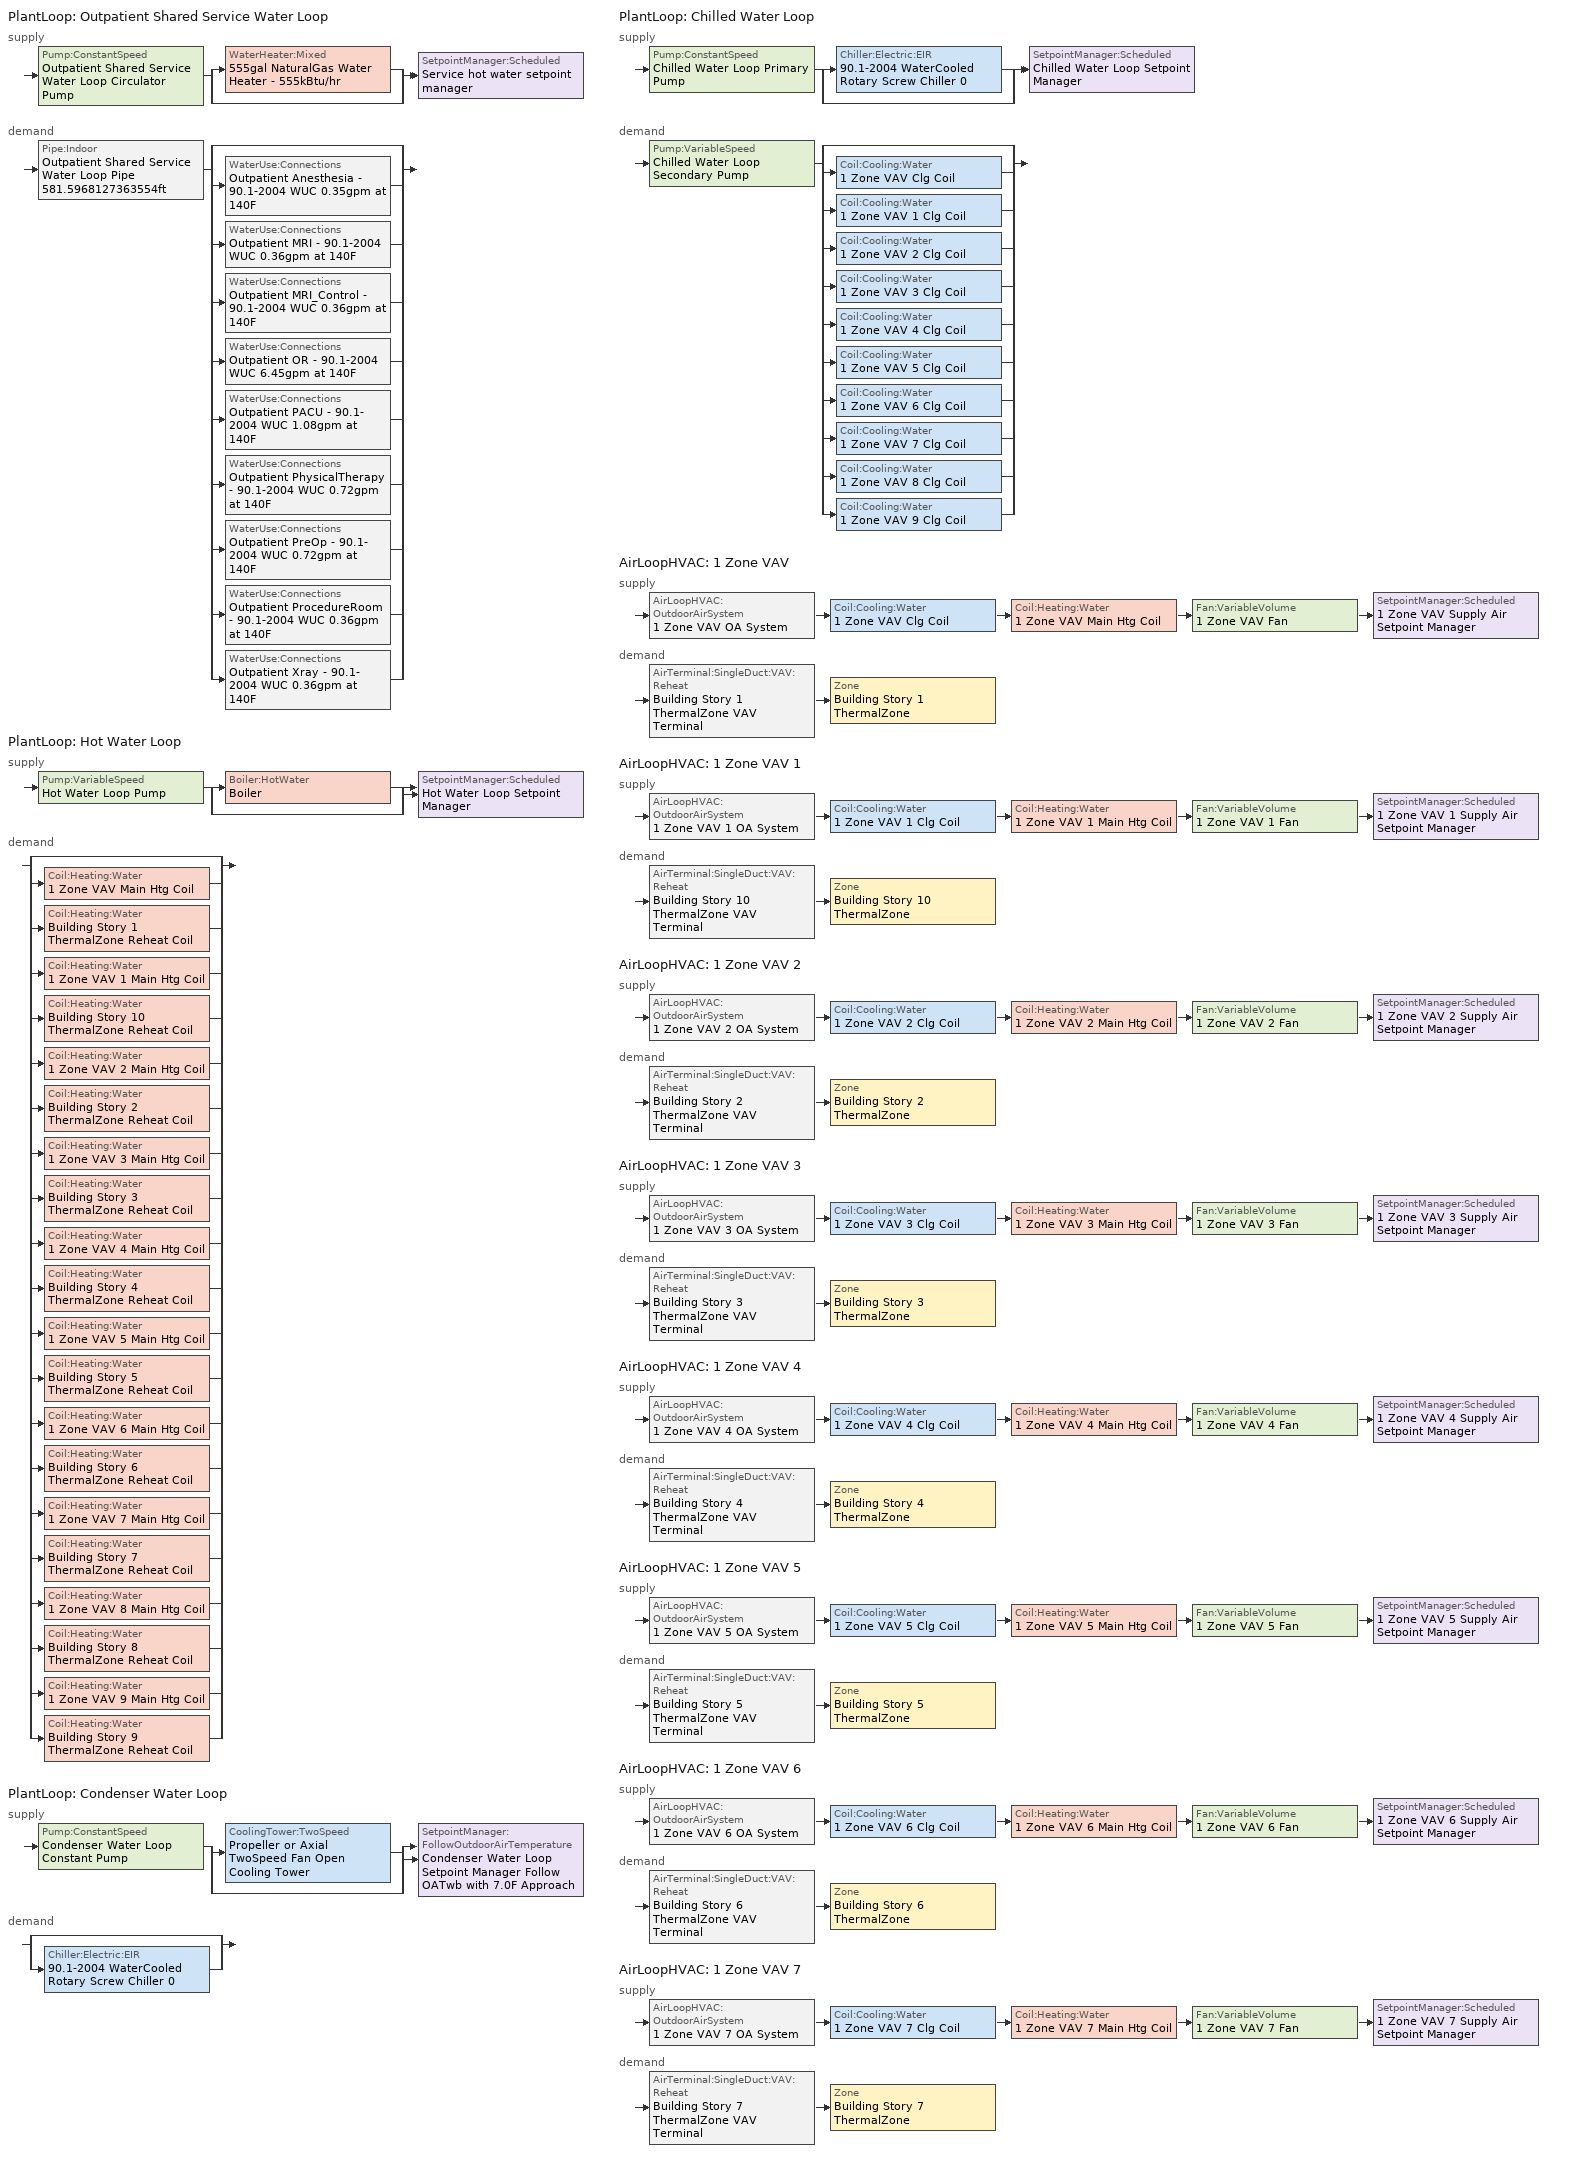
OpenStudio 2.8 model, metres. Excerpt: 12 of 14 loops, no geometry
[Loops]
PlantLoop 'Outpatient Shared Service Water Loop'
 supply: Pump:ConstantSpeed 'Outpatient Shared Service Water Loop Circulator Pump' > split
  | WaterHeater:Mixed '555gal NaturalGas Water Heater - 555kBtu/hr'
  | bypass
  join > SetpointManager:Scheduled 'Service hot water setpoint manager'
 demand: Pipe:Indoor 'Outpatient Shared Service Water Loop Pipe 581.5968127363554ft' > split
  | bypass
  | WaterUse:Connections 'Outpatient Anesthesia - 90.1-2004 WUC 0.35gpm at 140F'
  | WaterUse:Connections 'Outpatient MRI - 90.1-2004 WUC 0.36gpm at 140F'
  | WaterUse:Connections 'Outpatient MRI_Control - 90.1-2004 WUC 0.36gpm at 140F'
  | WaterUse:Connections 'Outpatient OR - 90.1-2004 WUC 6.45gpm at 140F'
  | WaterUse:Connections 'Outpatient PACU - 90.1-2004 WUC 1.08gpm at 140F'
  | WaterUse:Connections 'Outpatient PhysicalTherapy - 90.1-2004 WUC 0.72gpm at 140F'
  | WaterUse:Connections 'Outpatient PreOp - 90.1-2004 WUC 0.72gpm at 140F'
  | WaterUse:Connections 'Outpatient ProcedureRoom - 90.1-2004 WUC 0.36gpm at 140F'
  | WaterUse:Connections 'Outpatient Xray - 90.1-2004 WUC 0.36gpm at 140F'
PlantLoop 'Hot Water Loop'
 supply: Pump:VariableSpeed 'Hot Water Loop Pump' > split
  | Boiler:HotWater 'Boiler'
  | bypass
  join > SetpointManager:Scheduled 'Hot Water Loop Setpoint Manager'
 demand: split
  | bypass
  | Coil:Heating:Water '1 Zone VAV Main Htg Coil'
  | Coil:Heating:Water 'Building Story 1 ThermalZone Reheat Coil'
  | Coil:Heating:Water '1 Zone VAV 1 Main Htg Coil'
  | Coil:Heating:Water 'Building Story 10 ThermalZone Reheat Coil'
  | Coil:Heating:Water '1 Zone VAV 2 Main Htg Coil'
  | Coil:Heating:Water 'Building Story 2 ThermalZone Reheat Coil'
  | Coil:Heating:Water '1 Zone VAV 3 Main Htg Coil'
  | Coil:Heating:Water 'Building Story 3 ThermalZone Reheat Coil'
  | Coil:Heating:Water '1 Zone VAV 4 Main Htg Coil'
  | Coil:Heating:Water 'Building Story 4 ThermalZone Reheat Coil'
  | Coil:Heating:Water '1 Zone VAV 5 Main Htg Coil'
  | Coil:Heating:Water 'Building Story 5 ThermalZone Reheat Coil'
  | Coil:Heating:Water '1 Zone VAV 6 Main Htg Coil'
  | Coil:Heating:Water 'Building Story 6 ThermalZone Reheat Coil'
  | Coil:Heating:Water '1 Zone VAV 7 Main Htg Coil'
  | Coil:Heating:Water 'Building Story 7 ThermalZone Reheat Coil'
  | Coil:Heating:Water '1 Zone VAV 8 Main Htg Coil'
  | Coil:Heating:Water 'Building Story 8 ThermalZone Reheat Coil'
  | Coil:Heating:Water '1 Zone VAV 9 Main Htg Coil'
  | Coil:Heating:Water 'Building Story 9 ThermalZone Reheat Coil'
PlantLoop 'Condenser Water Loop'
 supply: Pump:ConstantSpeed 'Condenser Water Loop Constant Pump' > split
  | CoolingTower:TwoSpeed 'Propeller or Axial TwoSpeed Fan Open Cooling Tower'
  | bypass
  join > SetpointManager:FollowOutdoorAirTemperature 'Condenser Water Loop Setpoint Manager Follow OATwb with 7.0F Approach'
 demand: split
  | bypass
  | Chiller:Electric:EIR '90.1-2004 WaterCooled  Rotary Screw Chiller 0'
PlantLoop 'Chilled Water Loop'
 supply: Pump:ConstantSpeed 'Chilled Water Loop Primary Pump' > split
  | Chiller:Electric:EIR '90.1-2004 WaterCooled  Rotary Screw Chiller 0'
  | bypass
  join > SetpointManager:Scheduled 'Chilled Water Loop Setpoint Manager'
 demand: Pump:VariableSpeed 'Chilled Water Loop Secondary Pump' > split
  | bypass
  | Coil:Cooling:Water '1 Zone VAV Clg Coil'
  | Coil:Cooling:Water '1 Zone VAV 1 Clg Coil'
  | Coil:Cooling:Water '1 Zone VAV 2 Clg Coil'
  | Coil:Cooling:Water '1 Zone VAV 3 Clg Coil'
  | Coil:Cooling:Water '1 Zone VAV 4 Clg Coil'
  | Coil:Cooling:Water '1 Zone VAV 5 Clg Coil'
  | Coil:Cooling:Water '1 Zone VAV 6 Clg Coil'
  | Coil:Cooling:Water '1 Zone VAV 7 Clg Coil'
  | Coil:Cooling:Water '1 Zone VAV 8 Clg Coil'
  | Coil:Cooling:Water '1 Zone VAV 9 Clg Coil'
AirLoopHVAC '1 Zone VAV'
 supply: AirLoopHVAC:OutdoorAirSystem '1 Zone VAV OA System' > Coil:Cooling:Water '1 Zone VAV Clg Coil' > Coil:Heating:Water '1 Zone VAV Main Htg Coil' > Fan:VariableVolume '1 Zone VAV Fan' > SetpointManager:Scheduled '1 Zone VAV Supply Air Setpoint Manager'
 demand: AirTerminal:SingleDuct:VAV:Reheat 'Building Story 1 ThermalZone VAV Terminal' > Zone 'Building Story 1 ThermalZone'
AirLoopHVAC '1 Zone VAV 1'
 supply: AirLoopHVAC:OutdoorAirSystem '1 Zone VAV 1 OA System' > Coil:Cooling:Water '1 Zone VAV 1 Clg Coil' > Coil:Heating:Water '1 Zone VAV 1 Main Htg Coil' > Fan:VariableVolume '1 Zone VAV 1 Fan' > SetpointManager:Scheduled '1 Zone VAV 1 Supply Air Setpoint Manager'
 demand: AirTerminal:SingleDuct:VAV:Reheat 'Building Story 10 ThermalZone VAV Terminal' > Zone 'Building Story 10 ThermalZone'
AirLoopHVAC '1 Zone VAV 2'
 supply: AirLoopHVAC:OutdoorAirSystem '1 Zone VAV 2 OA System' > Coil:Cooling:Water '1 Zone VAV 2 Clg Coil' > Coil:Heating:Water '1 Zone VAV 2 Main Htg Coil' > Fan:VariableVolume '1 Zone VAV 2 Fan' > SetpointManager:Scheduled '1 Zone VAV 2 Supply Air Setpoint Manager'
 demand: AirTerminal:SingleDuct:VAV:Reheat 'Building Story 2 ThermalZone VAV Terminal' > Zone 'Building Story 2 ThermalZone'
AirLoopHVAC '1 Zone VAV 3'
 supply: AirLoopHVAC:OutdoorAirSystem '1 Zone VAV 3 OA System' > Coil:Cooling:Water '1 Zone VAV 3 Clg Coil' > Coil:Heating:Water '1 Zone VAV 3 Main Htg Coil' > Fan:VariableVolume '1 Zone VAV 3 Fan' > SetpointManager:Scheduled '1 Zone VAV 3 Supply Air Setpoint Manager'
 demand: AirTerminal:SingleDuct:VAV:Reheat 'Building Story 3 ThermalZone VAV Terminal' > Zone 'Building Story 3 ThermalZone'
AirLoopHVAC '1 Zone VAV 4'
 supply: AirLoopHVAC:OutdoorAirSystem '1 Zone VAV 4 OA System' > Coil:Cooling:Water '1 Zone VAV 4 Clg Coil' > Coil:Heating:Water '1 Zone VAV 4 Main Htg Coil' > Fan:VariableVolume '1 Zone VAV 4 Fan' > SetpointManager:Scheduled '1 Zone VAV 4 Supply Air Setpoint Manager'
 demand: AirTerminal:SingleDuct:VAV:Reheat 'Building Story 4 ThermalZone VAV Terminal' > Zone 'Building Story 4 ThermalZone'
AirLoopHVAC '1 Zone VAV 5'
 supply: AirLoopHVAC:OutdoorAirSystem '1 Zone VAV 5 OA System' > Coil:Cooling:Water '1 Zone VAV 5 Clg Coil' > Coil:Heating:Water '1 Zone VAV 5 Main Htg Coil' > Fan:VariableVolume '1 Zone VAV 5 Fan' > SetpointManager:Scheduled '1 Zone VAV 5 Supply Air Setpoint Manager'
 demand: AirTerminal:SingleDuct:VAV:Reheat 'Building Story 5 ThermalZone VAV Terminal' > Zone 'Building Story 5 ThermalZone'
AirLoopHVAC '1 Zone VAV 6'
 supply: AirLoopHVAC:OutdoorAirSystem '1 Zone VAV 6 OA System' > Coil:Cooling:Water '1 Zone VAV 6 Clg Coil' > Coil:Heating:Water '1 Zone VAV 6 Main Htg Coil' > Fan:VariableVolume '1 Zone VAV 6 Fan' > SetpointManager:Scheduled '1 Zone VAV 6 Supply Air Setpoint Manager'
 demand: AirTerminal:SingleDuct:VAV:Reheat 'Building Story 6 ThermalZone VAV Terminal' > Zone 'Building Story 6 ThermalZone'
AirLoopHVAC '1 Zone VAV 7'
 supply: AirLoopHVAC:OutdoorAirSystem '1 Zone VAV 7 OA System' > Coil:Cooling:Water '1 Zone VAV 7 Clg Coil' > Coil:Heating:Water '1 Zone VAV 7 Main Htg Coil' > Fan:VariableVolume '1 Zone VAV 7 Fan' > SetpointManager:Scheduled '1 Zone VAV 7 Supply Air Setpoint Manager'
 demand: AirTerminal:SingleDuct:VAV:Reheat 'Building Story 7 ThermalZone VAV Terminal' > Zone 'Building Story 7 ThermalZone'
[Construction]
Copper pipe 0.75in type L with 0.5in fiberglass batt: Fiberglass batt 0.5in, Copper pipe 0.75in type L
[Material] Roughness=Smooth; Thermal Absorptance=0.9; Solar Absorptance=0.7; Visible Absorptance=0.7
Name | Thickness {m} | Conductivity {W/m-K} | Density {kg/m3} | Specific Heat {J/kg-K}
Copper pipe 0.75in type L | 0.001143 | 386 | 8906.27 | 385.1856
Fiberglass batt 0.5in | 0.0127 | 0.0663448 | 11.2129 | 837.36
[Fan:ZoneExhaust] Availability Schedule=OutPatientHealthCare Hours_of_operation; Fan Total Efficiency=0.1595; Pressure Rise {Pa}=124.544; Flow Fraction Schedule=OutPatientHealthCare Hours_of_operation; System Availability Manager Coupling Mode=Decoupled
Name | Maximum Flow Rate {m3/s}
Zone Outpatient Anesthesia A  - Story Ground Exhaust Fan; Zone Outpatient Anesthesia C  - Story Ground Exhaust Fan | 0.102018
Zone Outpatient Anesthesia B  - Story Ground Exhaust Fan | 0.515735
Zone Outpatient MRI A  - Story Ground Exhaust Fan; Zone Outpatient MRI C  - Story Ground Exhaust Fan | 0.314882
Zone Outpatient MRI B  - Story Ground Exhaust Fan | 1.59184
Zone Outpatient MRI_Control A  - Story Ground Exhaust Fan; Zone Outpatient MRI_Control C  - Story Ground Exhaust Fan | 0.120656
Zone Outpatient MRI_Control B  - Story Ground Exhaust Fan | 0.609956
Zone Outpatient Soil Work A  - Story Ground Exhaust Fan; Zone Outpatient Soil Work C  - Story Ground Exhaust Fan | 0.431614
Zone Outpatient Soil Work B  - Story Ground Exhaust Fan | 2.18196
Zone Outpatient Toilet A  - Story Mid Exhaust Fan; Zone Outpatient Toilet C  - Story Mid Exhaust Fan | 0.769628
Zone Outpatient Toilet A end_a - Story Mid Exhaust Fan; Zone Outpatient Toilet C end_a - Story Mid Exhaust Fan | 0.17698
Zone Outpatient Toilet B  - Story Mid Exhaust Fan | 3.89073
Zone Outpatient Toilet B end_a - Story Mid Exhaust Fan | 0.894696
[WaterUse:Connections]
Name | Water Use Equipment Name 1
Outpatient Anesthesia - 90.1-2004 WUC 0.35gpm at 140F | Outpatient Anesthesia - 90.1-2004 Service Water Use 0.35gpm at 140F
Outpatient MRI - 90.1-2004 WUC 0.36gpm at 140F | Outpatient MRI - 90.1-2004 Service Water Use 0.36gpm at 140F
Outpatient MRI_Control - 90.1-2004 WUC 0.36gpm at 140F | Outpatient MRI_Control - 90.1-2004 Service Water Use 0.36gpm at 140F
Outpatient OR - 90.1-2004 WUC 6.45gpm at 140F | Outpatient OR - 90.1-2004 Service Water Use 6.45gpm at 140F
Outpatient PACU - 90.1-2004 WUC 1.08gpm at 140F | Outpatient PACU - 90.1-2004 Service Water Use 1.08gpm at 140F
Outpatient PhysicalTherapy - 90.1-2004 WUC 0.72gpm at 140F | Outpatient PhysicalTherapy - 90.1-2004 Service Water Use 0.72gpm at 140F
Outpatient PreOp - 90.1-2004 WUC 0.72gpm at 140F | Outpatient PreOp - 90.1-2004 Service Water Use 0.72gpm at 140F
Outpatient ProcedureRoom - 90.1-2004 WUC 0.36gpm at 140F | Outpatient ProcedureRoom - 90.1-2004 Service Water Use 0.36gpm at 140F
Outpatient Xray - 90.1-2004 WUC 0.36gpm at 140F | Outpatient Xray - 90.1-2004 Service Water Use 0.36gpm at 140F
[WaterUse:Equipment:Definition] Sensible Fraction Schedule=Fraction Sensible - 0.2; Latent Fraction Schedule=Fraction Latent - 0.05
Name | Peak Flow Rate {m3/s} | Target Temperature Schedule
Outpatient Anesthesia - 90.1-2004 Service Water Use Def 0.35gpm | 2.2273e-05 | Mixed Water At Faucet Temp - 140F
Outpatient MRI - 90.1-2004 Service Water Use Def 0.36gpm | 2.24988e-05 | Mixed Water At Faucet Temp - 140F 1
Outpatient MRI_Control - 90.1-2004 Service Water Use Def 0.36gpm | 2.25789e-05 | Mixed Water At Faucet Temp - 140F 2
Outpatient OR - 90.1-2004 Service Water Use Def 6.45gpm | 0.000406925 | Mixed Water At Faucet Temp - 140F 3
Outpatient PACU - 90.1-2004 Service Water Use Def 1.08gpm | 6.7925e-05 | Mixed Water At Faucet Temp - 140F 4
Outpatient PhysicalTherapy - 90.1-2004 Service Water Use Def 0.72gpm | 4.51835e-05 | Mixed Water At Faucet Temp - 140F 5
Outpatient PreOp - 90.1-2004 Service Water Use Def 0.72gpm | 4.52937e-05 | Mixed Water At Faucet Temp - 140F 6
Outpatient ProcedureRoom - 90.1-2004 Service Water Use Def 0.36gpm | 2.27238e-05 | Mixed Water At Faucet Temp - 140F 7
Outpatient Xray - 90.1-2004 Service Water Use Def 0.36gpm | 2.26156e-05 | Mixed Water At Faucet Temp - 140F 8
[WaterUse:Equipment] Flow Rate Fraction Schedule=OutPatientHealthCare BLDG_SWH_SCH
Name | Water Use Equipment Definition
Outpatient Anesthesia - 90.1-2004 Service Water Use 0.35gpm at 140F | Outpatient Anesthesia - 90.1-2004 Service Water Use Def 0.35gpm
Outpatient MRI - 90.1-2004 Service Water Use 0.36gpm at 140F | Outpatient MRI - 90.1-2004 Service Water Use Def 0.36gpm
Outpatient MRI_Control - 90.1-2004 Service Water Use 0.36gpm at 140F | Outpatient MRI_Control - 90.1-2004 Service Water Use Def 0.36gpm
Outpatient OR - 90.1-2004 Service Water Use 6.45gpm at 140F | Outpatient OR - 90.1-2004 Service Water Use Def 6.45gpm
Outpatient PACU - 90.1-2004 Service Water Use 1.08gpm at 140F | Outpatient PACU - 90.1-2004 Service Water Use Def 1.08gpm
Outpatient PhysicalTherapy - 90.1-2004 Service Water Use 0.72gpm at 140F | Outpatient PhysicalTherapy - 90.1-2004 Service Water Use Def 0.72gpm
Outpatient PreOp - 90.1-2004 Service Water Use 0.72gpm at 140F | Outpatient PreOp - 90.1-2004 Service Water Use Def 0.72gpm
Outpatient ProcedureRoom - 90.1-2004 Service Water Use 0.36gpm at 140F | Outpatient ProcedureRoom - 90.1-2004 Service Water Use Def 0.36gpm
Outpatient Xray - 90.1-2004 Service Water Use 0.36gpm at 140F | Outpatient Xray - 90.1-2004 Service Water Use Def 0.36gpm
[PlantLoop] Glycol Concentration=0; Plant Loop Volume {m3}=Autocalculate; Load Distribution Scheme=Optimal
Name | Maximum Loop Temperature {C} | Minimum Loop Temperature {C} | Fluid Type | Common Pipe Simulation
Outpatient Shared Service Water Loop | 60 | 10
Hot Water Loop |  | 10 | Water
Condenser Water Loop | 80 | 5
Chilled Water Loop | 40 | 1 |  | CommonPipe
[Sizing:Plant] Sizing Option=NonCoincident; Zone Timesteps in Averaging Window=1; Coincident Sizing Factor Mode=None
Name | Loop Type | Design Loop Exit Temperature {C} | Loop Design Temperature Difference {deltaC}
Outpatient Shared Service Water Loop | Heating | 60 | 5
Hot Water Loop | Heating | 82.2222 | 11.1111
Condenser Water Loop | Condenser | 29.4444 | 5.55556
Chilled Water Loop | Cooling | 6.66667 | 5.61111
[SetpointManager:Scheduled] Control Variable=Temperature
Name | Schedule | Setpoint Node or NodeList
Service hot water setpoint manager | Service Water Loop Temp - 140F | Outpatient Shared Service Water Loop Supply Outlet Node
Hot Water Loop Setpoint Manager | Hot Water Loop Temp - 180F | Hot Water Loop Supply Outlet Node
Chilled Water Loop Setpoint Manager | Chilled Water Loop Temp - 44F | Chilled Water Loop Supply Outlet Node
1 Zone VAV Supply Air Setpoint Manager | Supply Air Temp - 55.0F | 1 Zone VAV Supply Outlet Node
1 Zone VAV 1 Supply Air Setpoint Manager | Supply Air Temp - 55.0F 1 | 1 Zone VAV 1 Supply Outlet Node
1 Zone VAV 2 Supply Air Setpoint Manager | Supply Air Temp - 55.0F 2 | 1 Zone VAV 2 Supply Outlet Node
1 Zone VAV 3 Supply Air Setpoint Manager | Supply Air Temp - 55.0F 3 | 1 Zone VAV 3 Supply Outlet Node
1 Zone VAV 4 Supply Air Setpoint Manager | Supply Air Temp - 55.0F 4 | 1 Zone VAV 4 Supply Outlet Node
1 Zone VAV 5 Supply Air Setpoint Manager | Supply Air Temp - 55.0F 5 | 1 Zone VAV 5 Supply Outlet Node
1 Zone VAV 6 Supply Air Setpoint Manager | Supply Air Temp - 55.0F 6 | 1 Zone VAV 6 Supply Outlet Node
1 Zone VAV 7 Supply Air Setpoint Manager | Supply Air Temp - 55.0F 7 | 1 Zone VAV 7 Supply Outlet Node
[Pump:ConstantSpeed] Rated Flow Rate {m3/s}=autosize; Rated Power Consumption {W}=autosize; Fraction of Motor Inefficiencies to Fluid Stream=0; Pump Control Type=Intermittent; Design Power Sizing Method=PowerPerFlowPerPressure; Design Electric Power per Unit Flow Rate {W/(m3/s)}=348701.1; Design Shaft Power per Unit Flow Rate per Unit Head {W-s/m3-Pa}=1.28205
Name | Rated Pump Head {Pa} | Motor Efficiency
Outpatient Shared Service Water Loop Circulator Pump | 29890.7 | 0.3
Condenser Water Loop Constant Pump | 148557 | 0.9
Chilled Water Loop Primary Pump | 44836 | 0.9
[WaterHeater:Mixed]
555gal NaturalGas Water Heater - 555kBtu/hr: Tank Volume {m3}=2.10158; Setpoint Temperature Schedule=Service Water Loop Temp - 140F; Deadband Temperature Difference {deltaC}=2; Maximum Temperature Limit {C}=60; Heater Control Type=Cycle; Heater Maximum Capacity {W}=162707; Heater Fuel Type=NaturalGas; Heater Thermal Efficiency=0.78; Off Cycle Parasitic Fuel Consumption Rate {W}=0; Off Cycle Parasitic Fuel Type=NaturalGas; Off Cycle Parasitic Heat Fraction to Tank=0.8; On Cycle Parasitic Fuel Consumption Rate {W}=0; On Cycle Parasitic Fuel Type=NaturalGas; Ambient Temperature Indicator=Schedule; Ambient Temperature Schedule=Water Heater Ambient Temp Schedule - 71.6f; Off Cycle Loss Coefficient to Ambient Temperature {W/K}=6; On Cycle Loss Coefficient to Ambient Temperature {W/K}=6; Use Side Effectiveness=1; Source Side Effectiveness=1; Use Side Design Flow Rate {m3/s}=autosize; Source Side Design Flow Rate {m3/s}=autosize; Indirect Water Heating Recovery Time {hr}=1.5; Source Side Flow Control Mode=IndirectHeatPrimarySetpoint
[Pipe:Indoor]
Outpatient Shared Service Water Loop Pipe 581.5968127363554ft: Construction=Copper pipe 0.75in type L with 0.5in fiberglass batt; Environment Type=Schedule; Ambient Temperature Schedule=Outpatient Shared Service Water Loop Piping Air Temp - 70F; Ambient Air Velocity Schedule=Outpatient Shared Service Water Loop Piping Air Velocity - 0.67mph; Pipe Inside Diameter {m}=0.019939; Pipe Length {m}=177.271
[Sizing:Zone] Zone Cooling Design Supply Air Temperature Input Method=SupplyAirTemperature; Zone Cooling Design Supply Air Temperature {C}=12.7778; Zone Cooling Design Supply Air Temperature Difference {deltaC}=11.11; Zone Heating Design Supply Air Temperature Input Method=SupplyAirTemperature; Zone Heating Design Supply Air Temperature {C}=40; Zone Heating Design Supply Air Temperature Difference {deltaC}=11.11; Zone Cooling Design Supply Air Humidity Ratio {kg-H2O/kg-air}=0.0085; Zone Heating Design Supply Air Humidity Ratio {kg-H2O/kg-air}=0.008; Cooling Design Air Flow Method=DesignDayWithLimit; Heating Design Air Flow Method=DesignDay; Account for Dedicated Outdoor Air System=No; Dedicated Outdoor Air System Control Strategy=NeutralSupplyAir; Dedicated Outdoor Air Low Setpoint Temperature for Design {C}=autosize; Dedicated Outdoor Air High Setpoint Temperature for Design {C}=autosize
Building Story 1 ThermalZone; Building Story 2 ThermalZone; Building Story 3 ThermalZone; Building Story 4 ThermalZone; Building Story 5 ThermalZone; Building Story 6 ThermalZone; Building Story 7 ThermalZone; Building Story 10 ThermalZone
[Zone equipment]
Building Story 1 ThermalZone: Building Story 1 ThermalZone VAV Terminal
Building Story 2 ThermalZone: Building Story 2 ThermalZone VAV Terminal
Building Story 3 ThermalZone: Building Story 3 ThermalZone VAV Terminal
Building Story 4 ThermalZone: Building Story 4 ThermalZone VAV Terminal
Building Story 5 ThermalZone: Building Story 5 ThermalZone VAV Terminal
Building Story 6 ThermalZone: Building Story 6 ThermalZone VAV Terminal
Building Story 7 ThermalZone: Building Story 7 ThermalZone VAV Terminal
Building Story 10 ThermalZone: Building Story 10 ThermalZone VAV Terminal
[Pump:VariableSpeed] Motor Efficiency=0.9; Pump Control Type=Intermittent; Skin Loss Radiative Fraction=0.5; Design Power Sizing Method=PowerPerFlowPerPressure; Design Electric Power per Unit Flow Rate {W/(m3/s)}=348701.1; Design Shaft Power per Unit Flow Rate per Unit Head {W-s/m3-Pa}=1.28205; Design Minimum Flow Rate Fraction=0
Name | Rated Pump Head {Pa} | Fraction of Motor Inefficiencies to Fluid Stream | Coefficient 1 of the Part Load Performance Curve | Coefficient 2 of the Part Load Performance Curve | Coefficient 3 of the Part Load Performance Curve | Coefficient 4 of the Part Load Performance Curve
Hot Water Loop Pump | 179344
Chilled Water Loop Secondary Pump | 134508 | 0 | 0 | 0.0205 | 0.4101 | 0.5753
[Boiler:HotWater]
Boiler: Fuel Type=NaturalGas; Nominal Thermal Efficiency=0.78; Efficiency Curve Temperature Evaluation Variable=LeavingBoiler; Design Water Outlet Temperature {C}=82.2222; Minimum Part Load Ratio=0; Maximum Part Load Ratio=1.2; Optimum Part Load Ratio=1; Water Outlet Upper Temperature Limit {C}=95; Boiler Flow Mode=LeavingSetpointModulated; Parasitic Electric Load {W}=0; Sizing Factor=1
[SetpointManager:FollowOutdoorAirTemperature]
Condenser Water Loop Setpoint Manager Follow OATwb with 7.0F Approach: Control Variable=Temperature; Reference Temperature Type=OutdoorAirWetBulb; Offset Temperature Difference {deltaC}=3.88889; Maximum Setpoint Temperature {C}=29.4444; Minimum Setpoint Temperature {C}=21.1111; Setpoint Node or NodeList=Condenser Water Loop Supply Outlet Node
[CoolingTower:TwoSpeed]
Propeller or Axial TwoSpeed Fan Open Cooling Tower: Design Water Flow Rate {m3/s}=autosize; High Fan Speed Air Flow Rate {m3/s}=autosize; High Fan Speed Fan Power {W}=autosize; High Fan Speed U-Factor Times Area Value {W/K}=autosize; Low Fan Speed Air Flow Rate {m3/s}=AutoSize; Low Fan Speed Fan Power {W}=AutoSize; Low Fan Speed U-Factor Times Area Value {W/K}=AutoSize; Number of Cells=1; Sizing Factor=1; Design Inlet Air Dry-Bulb Temperature {C}=35; Design Inlet Air Wet-Bulb Temperature {C}=25.6; Design Approach Temperature {deltaC}=autosize; Design Range Temperature {deltaC}=autosize
[Chiller:Electric:EIR]
90.1-2004 WaterCooled  Rotary Screw Chiller 0: Reference Capacity {W}=Autosize; Reference COP {W/W}=5.5; Reference Leaving Chilled Water Temperature {C}=6.66667; Reference Entering Condenser Fluid Temperature {C}=35; Cooling Capacity Function of Temperature Curve=Curve Biquadratic 1; Electric Input to Cooling Output Ratio Function of Temperature Curve=Curve Biquadratic 2; Electric Input to Cooling Output Ratio Function of Part Load Ratio Curve=Curve Quadratic 1; Minimum Part Load Ratio=0.15; Maximum Part Load Ratio=1; Optimum Part Load Ratio=1; Minimum Unloading Ratio=0.25; Condenser Type=WaterCooled; Leaving Chilled Water Lower Temperature Limit {C}=2.22222; Chiller Flow Mode=ConstantFlow; Design Heat Recovery Water Flow Rate {m3/s}=0; Sizing Factor=1; Basin Heater Capacity {W/K}=0; Basin Heater Setpoint Temperature {C}=10
[AirLoopHVAC] Availability Schedule=Always On Discrete; Design Supply Air Flow Rate {m3/s}=AutoSize
1 Zone VAV; 1 Zone VAV 1; 1 Zone VAV 2; 1 Zone VAV 3; 1 Zone VAV 4; 1 Zone VAV 5; 1 Zone VAV 6; 1 Zone VAV 7
[Sizing:System] Type of Load to Size On=Sensible; Design Outdoor Air Flow Rate {m3/s}=Autosize; Central Heating Maximum System Air Flow Ratio=0.3; Preheat Design Temperature {C}=7.22222; Preheat Design Humidity Ratio {kg-H2O/kg-Air}=0.008; Precool Design Temperature {C}=12.7778; Precool Design Humidity Ratio {kg-H2O/kg-Air}=0.008; Central Cooling Design Supply Air Temperature {C}=12.7778; Central Heating Design Supply Air Temperature {C}=12.7778; Sizing Option=Coincident; 100% Outdoor Air in Cooling=No; 100% Outdoor Air in Heating=No; Central Cooling Design Supply Air Humidity Ratio {kg-H2O/kg-Air}=0.0085; Central Heating Design Supply Air Humidity Ratio {kg-H2O/kg-Air}=0.008; Cooling Design Air Flow Method=DesignDay; Cooling Design Air Flow Rate {m3/s}=0; Heating Design Air Flow Method=DesignDay; Heating Design Air Flow Rate {m3/s}=0; System Outdoor Air Method=ZoneSum; Zone Maximum Outdoor Air Fraction=1; Cooling Supply Air Flow Rate Per Floor Area {m3/s-m2}=0.00996765; Cooling Fraction of Autosized Cooling Supply Air Flow Rate=1; Cooling Supply Air Flow Rate Per Unit Cooling Capacity {m3/s-W}=3.94755e-05; Heating Supply Air Flow Rate Per Floor Area {m3/s-m2}=0.00996765; Heating Fraction of Autosized Heating Supply Air Flow Rate=1; Heating Fraction of Autosized Cooling Supply Air Flow Rate=1; Heating Supply Air Flow Rate Per Unit Heating Capacity {m3/s-W}=3.15882e-05; Cooling Design Capacity Method=CoolingDesignCapacity; Cooling Design Capacity {W}=autosize; Cooling Design Capacity Per Floor Area {W/m2}=234.7; Fraction of Autosized Cooling Design Capacity=1; Heating Design Capacity Method=HeatingDesignCapacity; Heating Design Capacity {W}=autosize; Heating Design Capacity Per Floor Area {W/m2}=157; Fraction of Autosized Heating Design Capacity=1; Central Cooling Capacity Control Method=OnOff
1 Zone VAV; 1 Zone VAV 1; 1 Zone VAV 2; 1 Zone VAV 3; 1 Zone VAV 4; 1 Zone VAV 5; 1 Zone VAV 6; 1 Zone VAV 7
[Fan:VariableVolume] Availability Schedule=Always On Discrete; Fan Total Efficiency=0.62; Pressure Rise {Pa}=996.356; Maximum Flow Rate {m3/s}=Autosize; Fan Power Minimum Flow Rate Input Method=Fraction; Fan Power Minimum Flow Fraction=0.25; Fan Power Minimum Air Flow Rate {m3/s}=0; Motor Efficiency=0.9; Motor In Airstream Fraction=1; Fan Power Coefficient 1=0.0407599; Fan Power Coefficient 2=0.088045; Fan Power Coefficient 3=-0.0729261; Fan Power Coefficient 4=0.94374; Fan Power Coefficient 5=0
1 Zone VAV Fan; 1 Zone VAV 1 Fan; 1 Zone VAV 2 Fan; 1 Zone VAV 3 Fan; 1 Zone VAV 4 Fan; 1 Zone VAV 5 Fan; 1 Zone VAV 6 Fan; 1 Zone VAV 7 Fan
[Coil:Heating:Water] Availability Schedule=Always On Discrete; Rated Inlet Water Temperature {C}=82.2222; Rated Outlet Water Temperature {C}=71.1111
Name | Rated Inlet Air Temperature {C} | Rated Outlet Air Temperature {C}
1 Zone VAV Main Htg Coil; 1 Zone VAV 1 Main Htg Coil; 1 Zone VAV 2 Main Htg Coil; 1 Zone VAV 3 Main Htg Coil; 1 Zone VAV 4 Main Htg Coil; 1 Zone VAV 5 Main Htg Coil; 1 Zone VAV 6 Main Htg Coil; 1 Zone VAV 7 Main Htg Coil; 1 Zone VAV 8 Main Htg Coil; 1 Zone VAV 9 Main Htg Coil | 7.22222 | 12.7778
Building Story 1 ThermalZone Reheat Coil; Building Story 10 ThermalZone Reheat Coil; Building Story 2 ThermalZone Reheat Coil; Building Story 3 ThermalZone Reheat Coil; Building Story 4 ThermalZone Reheat Coil; Building Story 5 ThermalZone Reheat Coil; Building Story 6 ThermalZone Reheat Coil; Building Story 7 ThermalZone Reheat Coil; Building Story 8 ThermalZone Reheat Coil; Building Story 9 ThermalZone Reheat Coil | 12.7778 | 40
[Controller:WaterCoil] Minimum Actuated Flow {m3/s}=0
Name | Water Coil | Action | Controller Convergence Tolerance {deltaC}
1 Zone VAV Main Htg Coil Controller | 1 Zone VAV Main Htg Coil | Normal | 0.1
1 Zone VAV Clg Coil Controller | 1 Zone VAV Clg Coil | Reverse
Building Story 1 ThermalZone Reheat Coil Controller | Building Story 1 ThermalZone Reheat Coil | Normal | 0.1
1 Zone VAV 1 Main Htg Coil Controller | 1 Zone VAV 1 Main Htg Coil | Normal | 0.1
1 Zone VAV 1 Clg Coil Controller | 1 Zone VAV 1 Clg Coil | Reverse
Building Story 10 ThermalZone Reheat Coil Controller | Building Story 10 ThermalZone Reheat Coil | Normal | 0.1
1 Zone VAV 2 Main Htg Coil Controller | 1 Zone VAV 2 Main Htg Coil | Normal | 0.1
1 Zone VAV 2 Clg Coil Controller | 1 Zone VAV 2 Clg Coil | Reverse
Building Story 2 ThermalZone Reheat Coil Controller | Building Story 2 ThermalZone Reheat Coil | Normal | 0.1
1 Zone VAV 3 Main Htg Coil Controller | 1 Zone VAV 3 Main Htg Coil | Normal | 0.1
1 Zone VAV 3 Clg Coil Controller | 1 Zone VAV 3 Clg Coil | Reverse
Building Story 3 ThermalZone Reheat Coil Controller | Building Story 3 ThermalZone Reheat Coil | Normal | 0.1
1 Zone VAV 4 Main Htg Coil Controller | 1 Zone VAV 4 Main Htg Coil | Normal | 0.1
1 Zone VAV 4 Clg Coil Controller | 1 Zone VAV 4 Clg Coil | Reverse
Building Story 4 ThermalZone Reheat Coil Controller | Building Story 4 ThermalZone Reheat Coil | Normal | 0.1
1 Zone VAV 5 Main Htg Coil Controller | 1 Zone VAV 5 Main Htg Coil | Normal | 0.1
1 Zone VAV 5 Clg Coil Controller | 1 Zone VAV 5 Clg Coil | Reverse
Building Story 5 ThermalZone Reheat Coil Controller | Building Story 5 ThermalZone Reheat Coil | Normal | 0.1
1 Zone VAV 6 Main Htg Coil Controller | 1 Zone VAV 6 Main Htg Coil | Normal | 0.1
1 Zone VAV 6 Clg Coil Controller | 1 Zone VAV 6 Clg Coil | Reverse
Building Story 6 ThermalZone Reheat Coil Controller | Building Story 6 ThermalZone Reheat Coil | Normal | 0.1
1 Zone VAV 7 Main Htg Coil Controller | 1 Zone VAV 7 Main Htg Coil | Normal | 0.1
1 Zone VAV 7 Clg Coil Controller | 1 Zone VAV 7 Clg Coil | Reverse
Building Story 7 ThermalZone Reheat Coil Controller | Building Story 7 ThermalZone Reheat Coil | Normal | 0.1
1 Zone VAV 8 Main Htg Coil Controller | 1 Zone VAV 8 Main Htg Coil | Normal | 0.1
1 Zone VAV 8 Clg Coil Controller | 1 Zone VAV 8 Clg Coil | Reverse
Building Story 8 ThermalZone Reheat Coil Controller | Building Story 8 ThermalZone Reheat Coil | Normal | 0.1
1 Zone VAV 9 Main Htg Coil Controller | 1 Zone VAV 9 Main Htg Coil | Normal | 0.1
1 Zone VAV 9 Clg Coil Controller | 1 Zone VAV 9 Clg Coil | Reverse
Building Story 9 ThermalZone Reheat Coil Controller | Building Story 9 ThermalZone Reheat Coil | Normal | 0.1
[Coil:Cooling:Water] Availability Schedule=Always On Discrete; Design Inlet Water Temperature {C}=Autosize; Heat Exchanger Configuration=CrossFlow
1 Zone VAV Clg Coil; 1 Zone VAV 1 Clg Coil; 1 Zone VAV 2 Clg Coil; 1 Zone VAV 3 Clg Coil; 1 Zone VAV 4 Clg Coil; 1 Zone VAV 5 Clg Coil; 1 Zone VAV 6 Clg Coil; 1 Zone VAV 7 Clg Coil; 1 Zone VAV 8 Clg Coil; 1 Zone VAV 9 Clg Coil
[Controller:OutdoorAir] Minimum Outdoor Air Flow Rate {m3/s}=autosize; Maximum Outdoor Air Flow Rate {m3/s}=Autosize; Economizer Control Type=NoEconomizer; Economizer Control Action Type=ModulateFlow; Economizer Maximum Limit Dry-Bulb Temperature {C}=28; Economizer Maximum Limit Enthalpy {J/kg}=64000; Lockout Type=NoLockout; Minimum Limit Type=FixedMinimum; High Humidity Control=No; Heat Recovery Bypass Control Type=BypassWhenWithinEconomizerLimits
Name | Controller Mechanical Ventilation
1 Zone VAV OA Controller | 1 Zone VAV Vent Controller
1 Zone VAV 1 OA Controller | 1 Zone VAV 1 Vent Controller
1 Zone VAV 2 OA Controller | 1 Zone VAV 2 Vent Controller
1 Zone VAV 3 OA Controller | 1 Zone VAV 3 Vent Controller
1 Zone VAV 4 OA Controller | 1 Zone VAV 4 Vent Controller
1 Zone VAV 5 OA Controller | 1 Zone VAV 5 Vent Controller
1 Zone VAV 6 OA Controller | 1 Zone VAV 6 Vent Controller
1 Zone VAV 7 OA Controller | 1 Zone VAV 7 Vent Controller
[Controller:MechanicalVentilation] Availability Schedule=Always On Discrete; System Outdoor Air Method=VentilationRateProcedure
1 Zone VAV Vent Controller; 1 Zone VAV 1 Vent Controller; 1 Zone VAV 2 Vent Controller; 1 Zone VAV 3 Vent Controller; 1 Zone VAV 4 Vent Controller; 1 Zone VAV 5 Vent Controller; 1 Zone VAV 6 Vent Controller; 1 Zone VAV 7 Vent Controller
[AirLoopHVAC:OutdoorAirSystem]
Name | Controller
1 Zone VAV OA System | 1 Zone VAV OA Controller
1 Zone VAV 1 OA System | 1 Zone VAV 1 OA Controller
1 Zone VAV 2 OA System | 1 Zone VAV 2 OA Controller
1 Zone VAV 3 OA System | 1 Zone VAV 3 OA Controller
1 Zone VAV 4 OA System | 1 Zone VAV 4 OA Controller
1 Zone VAV 5 OA System | 1 Zone VAV 5 OA Controller
1 Zone VAV 6 OA System | 1 Zone VAV 6 OA Controller
1 Zone VAV 7 OA System | 1 Zone VAV 7 OA Controller
[AvailabilityManager:NightCycle] Control Type=CycleOnAny; Thermostat Tolerance {deltaC}=1; Cycling Run Time {s}=1800
Availability Manager Night Cycle 1; Availability Manager Night Cycle 2; Availability Manager Night Cycle 3; Availability Manager Night Cycle 4; Availability Manager Night Cycle 5; Availability Manager Night Cycle 6; Availability Manager Night Cycle 7; Availability Manager Night Cycle 8; Availability Manager Night Cycle 9; Availability Manager Night Cycle 10
[AirTerminal:SingleDuct:VAV:Reheat] Availability Schedule=Always On Discrete; Maximum Air Flow Rate {m3/s}=AutoSize; Zone Minimum Air Flow Input Method=Constant; Fixed Minimum Air Flow Rate {m3/s}=0; Maximum Hot Water or Steam Flow Rate {m3/s}=AutoSize; Minimum Hot Water or Steam Flow Rate {m3/s}=0; Convergence Tolerance=0.001; Damper Heating Action=Normal; Maximum Flow per Zone Floor Area During Reheat {m3/s-m2}=AutoSize; Maximum Flow Fraction During Reheat=0.5; Maximum Reheat Air Temperature {C}=40; Control For Outdoor Air=No
Name | Constant Minimum Air Flow Fraction | Reheat Coil
Building Story 1 ThermalZone VAV Terminal | 0.3 | Building Story 1 ThermalZone Reheat Coil
Building Story 10 ThermalZone VAV Terminal | 0.7 | Building Story 10 ThermalZone Reheat Coil
Building Story 2 ThermalZone VAV Terminal | 0.3 | Building Story 2 ThermalZone Reheat Coil
Building Story 3 ThermalZone VAV Terminal | 0.7 | Building Story 3 ThermalZone Reheat Coil
Building Story 4 ThermalZone VAV Terminal | 0.7 | Building Story 4 ThermalZone Reheat Coil
Building Story 5 ThermalZone VAV Terminal | 0.7 | Building Story 5 ThermalZone Reheat Coil
Building Story 6 ThermalZone VAV Terminal | 0.3 | Building Story 6 ThermalZone Reheat Coil
Building Story 7 ThermalZone VAV Terminal | 0.7 | Building Story 7 ThermalZone Reheat Coil
[Schedule:Ruleset]
OutPatientHealthCare Hours_of_operation: Default Day Schedule=OutPatientHealthCare Hours_of_operation Default; Summer Design Day Schedule=OutPatientHealthCare Hours_of_operation Summer Design Day; Winter Design Day Schedule=OutPatientHealthCare Hours_of_operation Winter Design Day
OutPatientHealthCare BLDG_SWH_SCH: Default Day Schedule=OutPatientHealthCare BLDG_SWH_SCH Default; Summer Design Day Schedule=OutPatientHealthCare BLDG_SWH_SCH Summer Design Day; Winter Design Day Schedule=OutPatientHealthCare BLDG_SWH_SCH Winter Design Day
Fraction Sensible - 0.2: Default Day Schedule=Fraction Sensible - 0.2 Default
Fraction Latent - 0.05: Default Day Schedule=Fraction Latent - 0.05 Default
Mixed Water At Faucet Temp - 140F: Default Day Schedule=Mixed Water At Faucet Temp - 140F Default
Mixed Water At Faucet Temp - 140F 1: Default Day Schedule=Mixed Water At Faucet Temp - 140F Default 1
Mixed Water At Faucet Temp - 140F 2: Default Day Schedule=Mixed Water At Faucet Temp - 140F Default 2
Mixed Water At Faucet Temp - 140F 3: Default Day Schedule=Mixed Water At Faucet Temp - 140F Default 3
Mixed Water At Faucet Temp - 140F 4: Default Day Schedule=Mixed Water At Faucet Temp - 140F Default 4
Mixed Water At Faucet Temp - 140F 5: Default Day Schedule=Mixed Water At Faucet Temp - 140F Default 5
Mixed Water At Faucet Temp - 140F 6: Default Day Schedule=Mixed Water At Faucet Temp - 140F Default 6
Mixed Water At Faucet Temp - 140F 7: Default Day Schedule=Mixed Water At Faucet Temp - 140F Default 7
Mixed Water At Faucet Temp - 140F 8: Default Day Schedule=Mixed Water At Faucet Temp - 140F Default 8
Service Water Loop Temp - 140F: Default Day Schedule=Service Water Loop Temp - 140F Default
Water Heater Ambient Temp Schedule - 71.6f: Default Day Schedule=Water Heater Ambient Temp Schedule - 71.6f Default
Outpatient Shared Service Water Loop Piping Air Temp - 70F: Default Day Schedule=Outpatient Shared Service Water Loop Piping Air Temp - 70F Default
Outpatient Shared Service Water Loop Piping Air Velocity - 0.67mph: Default Day Schedule=Outpatient Shared Service Water Loop Piping Air Velocity - 0.67mph Default
Hot Water Loop Temp - 180F: Default Day Schedule=Hot Water Loop Temp - 180F Default
Chilled Water Loop Temp - 44F: Default Day Schedule=Chilled Water Loop Temp - 44F Default
Supply Air Temp - 55.0F: Default Day Schedule=Supply Air Temp - 55.0F Default
Supply Air Temp - 55.0F 1: Default Day Schedule=Supply Air Temp - 55.0F Default 1
Supply Air Temp - 55.0F 2: Default Day Schedule=Supply Air Temp - 55.0F Default 2
Supply Air Temp - 55.0F 3: Default Day Schedule=Supply Air Temp - 55.0F Default 3
Supply Air Temp - 55.0F 4: Default Day Schedule=Supply Air Temp - 55.0F Default 4
Supply Air Temp - 55.0F 5: Default Day Schedule=Supply Air Temp - 55.0F Default 5
Supply Air Temp - 55.0F 6: Default Day Schedule=Supply Air Temp - 55.0F Default 6
Supply Air Temp - 55.0F 7: Default Day Schedule=Supply Air Temp - 55.0F Default 7
[Schedule:Day]
OutPatientHealthCare Hours_of_operation Default; OutPatientHealthCare Hours_of_operation Winter Design Day; OutPatientHealthCare Hours_of_operation Summer Design Day: 24, 0, 1
OutPatientHealthCare BLDG_SWH_SCH Default: 8, 0, 0, 17, 0, 0.01, 24, 0, 0
OutPatientHealthCare BLDG_SWH_SCH Summer Design Day; OutPatientHealthCare BLDG_SWH_SCH SmrDsn|Wkdy Day: 7, 0, 0.01, 8, 0, 0.17, 9, 0, 0.58, 10, 0, 0.66, 11, 0, 0.78, 12, 0, 0.82, 13, 0, 0.71, 14, 0, 0.82, 15, 0, 0.78, 16, 0, 0.74, 17, 0, 0.63, 18, 0, 0.41, 21, 0, 0.18, 22, 0, 0.1, 24, 0, 0.01
OutPatientHealthCare BLDG_SWH_SCH Winter Design Day; OutPatientHealthCare BLDG_SWH_SCH WntrDsn|Sat Day: 8, 0, 0.01, 9, 0, 0.2, 10, 0, 0.28, 12, 0, 0.3, 14, 0, 0.24, 17, 0, 0.23, 18, 0, 0.1, 24, 0, 0.01
Fraction Sensible - 0.2 Default: 24, 0, 0.2
Fraction Latent - 0.05 Default: 24, 0, 0.05
Mixed Water At Faucet Temp - 140F Default; Mixed Water At Faucet Temp - 140F Default 1; Mixed Water At Faucet Temp - 140F Default 2; Mixed Water At Faucet Temp - 140F Default 3; Mixed Water At Faucet Temp - 140F Default 4; Mixed Water At Faucet Temp - 140F Default 5; Mixed Water At Faucet Temp - 140F Default 6; Mixed Water At Faucet Temp - 140F Default 7; Mixed Water At Faucet Temp - 140F Default 8; Service Water Loop Temp - 140F Default: 24, 0, 60
Water Heater Ambient Temp Schedule - 71.6f Default: 24, 0, 22
Outpatient Shared Service Water Loop Piping Air Temp - 70F Default: 24, 0, 21.1111
Outpatient Shared Service Water Loop Piping Air Velocity - 0.67mph Default: 24, 0, 0.3
Hot Water Loop Temp - 180F Default: 24, 0, 82.2222
Chilled Water Loop Temp - 44F Default: 24, 0, 6.66667
Supply Air Temp - 55.0F Default; Supply Air Temp - 55.0F Default 1; Supply Air Temp - 55.0F Default 2; Supply Air Temp - 55.0F Default 3; Supply Air Temp - 55.0F Default 4; Supply Air Temp - 55.0F Default 5; Supply Air Temp - 55.0F Default 6; Supply Air Temp - 55.0F Default 7: 24, 0, 12.7778
[Schedule:Rule] Schedule Ruleset=OutPatientHealthCare BLDG_SWH_SCH; Date Specification Type=DateRange; Start Month=1; Start Day=1; End Month=12; End Day=31
Name | Rule Order | Day Schedule | Apply Monday | Apply Tuesday | Apply Wednesday | Apply Thursday | Apply Friday | Apply Saturday
Schedule Rule 19 | 1 | OutPatientHealthCare BLDG_SWH_SCH SmrDsn|Wkdy Day | Yes | Yes | Yes | Yes | Yes
Schedule Rule 20 | 0 | OutPatientHealthCare BLDG_SWH_SCH WntrDsn|Sat Day |  |  |  |  |  | Yes
[Schedule:Constant]
Always On Discrete: Value=1
[Curve:Biquadratic] Minimum Value of x=5; Maximum Value of x=10; Minimum Value of y=24; Maximum Value of y=35
Name | Coefficient1 Constant | Coefficient2 x | Coefficient3 x**2 | Coefficient4 y | Coefficient5 y**2 | Coefficient6 x*y
Curve Biquadratic 1 | 1.02152 | 0.0370359 | 0.000233248 | -0.00389405 | -6.52536e-05 | -0.000268045
Curve Biquadratic 2 | 0.701769 | -0.00452016 | 0.00053311 | -0.00549821 | 0.000544579 | -0.000729032
[Curve:Quadratic]
Curve Quadratic 1: Coefficient1 Constant=0.0636912; Coefficient2 x=0.584888; Coefficient3 x**2=0.352803; Minimum Value of x=0; Maximum Value of x=1
